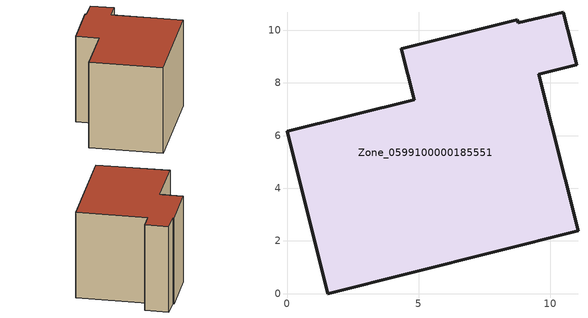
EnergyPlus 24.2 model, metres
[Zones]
Zone_0599100000185551
 floor ground (C_G): 10.49,10.68 10.99,8.7 9.56,8.33 11.05,2.39 1.55,0 0,6.16 4.84,7.36 4.35,9.29 8.75,10.4 8.78,10.29 z0
 wall outside (C_F): 8.75,10.4 4.35,9.29 4.84,7.36 0,6.16 1.55,0 11.05,2.39 9.56,8.33 10.99,8.7 10.49,10.68 8.78,10.29 8.75,10.4 z0:7.87
 roof outside (C_R): 8.78,10.29 8.75,10.4 4.35,9.29 4.84,7.36 0,6.16 1.55,0 11.05,2.39 9.56,8.33 10.99,8.7 10.49,10.68 z7.87
[BUILDING]
Pand.0599100000185551: North Axis=0; Terrain=City; Loads Convergence Tolerance Value=0.04; Temperature Convergence Tolerance Value=0.4; Solar Distribution=FullExterior; Maximum Number of Warmup Days=25; Minimum Number of Warmup Days=1
[Site:Location]
Rotterdam.The.Hague.AP_ZH_NLD Design_Conditions: Latitude=51.96; Longitude=4.45; Time Zone=1; Elevation=-4.5
[SITE:GROUNDTEMPERATURE:BUILDINGSURFACE]
18, 18, 18, 18, 18, 18, 18, 18, 18, 18, 18, 18
[MATERIAL] Thermal Absorptance=0.9; Solar Absorptance=0.7; Visible Absorptance=0.7
Name | Roughness | Thickness | Conductivity | Density | Specific Heat
G.TC.1965-1974 | MediumSmooth | 0.15 | 0.882353 | 540 | 1210
F.TC.1965-1974 | Rough | 0.3 | 0.697674 | 1920 | 840
R.TC.1965-1974 | MediumRough | 0.2 | 0.232558 | 1500 | 1000
[CONSTRUCTION]
C_G: G.TC.1965-1974
C_F: F.TC.1965-1974
C_R: R.TC.1965-1974
[ZONE]
Zone_0599100000185551: Type=1; Multiplier=1; Ceiling Height=Autocalculate; Volume=Autocalculate; Floor Area=autocalculate; Part of Total Floor Area=Yes
[ZONEINFILTRATION:DESIGNFLOWRATE]
Infil_Zone_0599100000185551: Zone or ZoneList or Space or SpaceList=Zone_0599100000185551; Schedule=AlwaysOn; Design Flow Rate Calculation Method=Flow/Area; Flow Rate per Floor Area=0.003; Constant Term Coefficient=1; Temperature Term Coefficient=0; Velocity Term Coefficient=0; Velocity Squared Term Coefficient=0
[HVACTEMPLATE:ZONE:IDEALLOADSAIRSYSTEM]
Zone_0599100000185551: Maximum Heating Supply Air Temperature=50; Minimum Cooling Supply Air Temperature=13; Maximum Heating Supply Air Humidity Ratio=0.0156; Minimum Cooling Supply Air Humidity Ratio=0.0077; Heating Limit=NoLimit; Cooling Limit=NoLimit; Dehumidification Control Type=ConstantSensibleHeatRatio; Cooling Sensible Heat Ratio=0.7; Dehumidification Setpoint=60; Humidification Control Type=None; Humidification Setpoint=30; Outdoor Air Method=None; Outdoor Air Flow Rate per Person=0.00944; Outdoor Air Flow Rate per Zone Floor Area=0; Outdoor Air Flow Rate per Zone=0; Demand Controlled Ventilation Type=None; Outdoor Air Economizer Type=NoEconomizer; Heat Recovery Type=None; Sensible Heat Recovery Effectiveness=0.7; Latent Heat Recovery Effectiveness=0.65
[ZONECONTROL:THERMOSTAT]
ThermostatControl_Zone_0599100000185551: Zone or ZoneList=Zone_0599100000185551; Control Type Schedule=DualSetpointControlType; Control 1=Thermostat_Zone_0599100000185551; Temperature Difference Between Cutout And Setpoint=0
[THERMOSTATSETPOINT:DUALSETPOINT]
Thermostat_Zone_0599100000185551: Heating Setpoint Temperature Schedule=HeatingSetpoint_Zone_0599100000185551; Cooling Setpoint Temperature Schedule=CoolingSetpoint_Zone_0599100000185551
[SCHEDULE:COMPACT]
HeatingSetpoint_Zone_0599100000185551: Through: 12/31, For: AllDays, Until: 24:00, 21
CoolingSetpoint_Zone_0599100000185551: Through: 12/31, For: AllDays, Until: 24:00, 24
DualSetpointControlType: Through: 12/31, For: AllDays, Until: 24:00, 4
AlwaysOn: Through: 12/31, For: AllDays, Until: 24:00, 1
